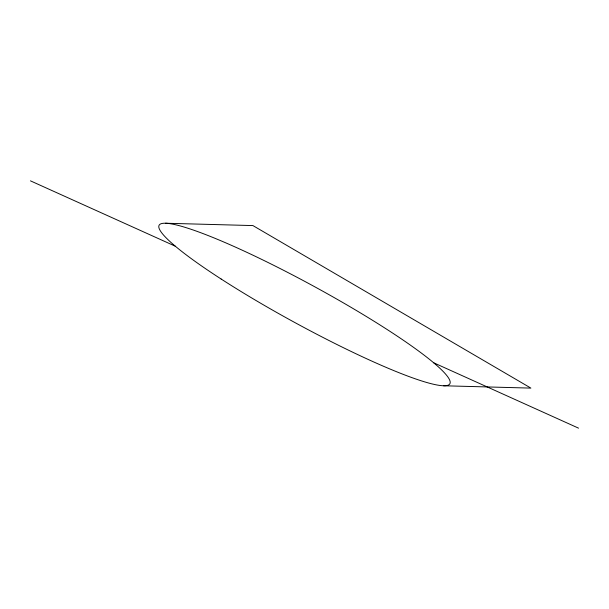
<?xml version="1.0" encoding="UTF-8"?>
<svg xmlns="http://www.w3.org/2000/svg" width="609" height="609" viewBox="0 0 609 609"><rect width="100%" height="100%" fill="white"/><g stroke="black" fill="none" stroke-linecap="round" stroke-linejoin="round"><path stroke-width="0.91" d="M165.503 223.237L252.918 225.581L530.903 388.108L443.497 385.763M30.45 180.843L175.308 246.211M433.692 362.789L578.55 428.157M221.143 279.021A165.579 20.462 28.6 0 0 449.67 384.073A165.579 20.462 28.6 0 0 242.686 250.406A165.579 20.462 28.6 0 0 221.143 279.021"/></g></svg>
